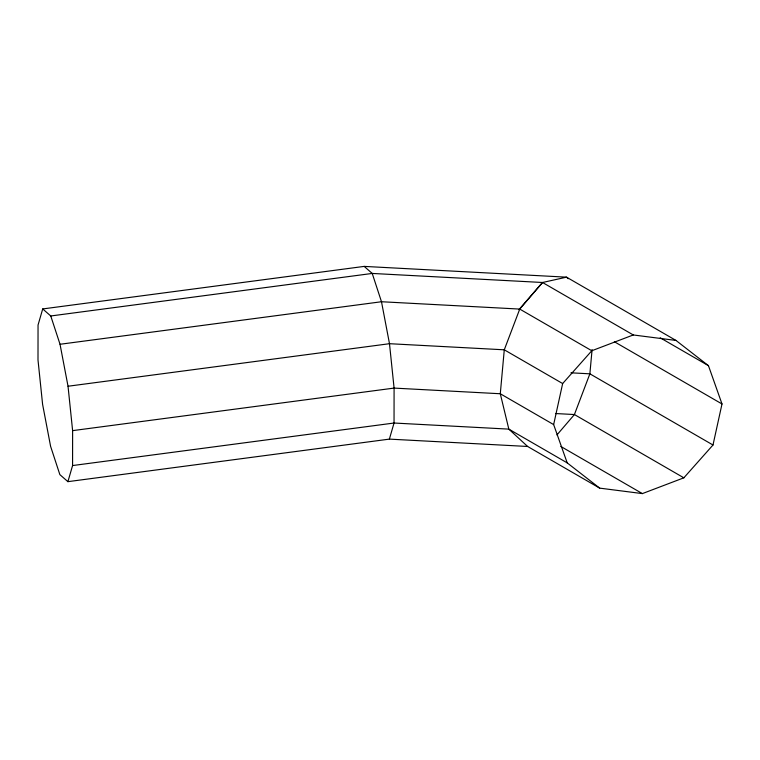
<?xml version="1.0" encoding="UTF-8"?>
<svg xmlns="http://www.w3.org/2000/svg" width="760" height="760" viewBox="0 0 760 760"><rect width="100%" height="100%" fill="white"/><g stroke="black" fill="none" stroke-linecap="round" stroke-linejoin="round"><path stroke-width="1.14" d="M67.906 481.659L72.58 465.557L72.618 430.635L68.029 386.241L60.03 344.27L50.758 315.979L42.712 308.94L38.047 325.033L38 359.964L42.598 404.358L50.597 446.329L59.859 474.62L67.906 481.659L389.376 439.118L527.62 446.471L599.678 488.129L642.371 493.601L683.848 477.822L712.994 445.008L722 403.969L708.453 365.683L675.972 340.433L566.533 277.162L364.183 266.399L42.712 308.94M592.087 349.543L589.874 373.825L574.417 414.542L556.947 434.929M599.678 488.129L567.207 462.878L553.65 424.593L562.656 383.553L591.803 350.749L633.279 334.96L675.972 340.433M389.376 439.118L394.041 423.026L394.088 388.094L389.49 343.7L381.491 301.739L372.229 273.438L364.183 266.399M568.242 278.74L566.533 277.162L542.526 282.492L519.745 309.082L504.279 349.809L500.289 393.747L508.829 429.124L527.62 446.471M518.957 309.624L542.526 282.492L633.279 334.96M50.758 315.979L372.229 273.438L542.526 282.492M60.03 344.27L381.491 301.739L519.745 309.082L591.803 350.749M68.029 386.241L389.49 343.7L504.279 349.809L562.656 383.553M72.618 430.635L394.088 388.094L500.289 393.747L553.65 424.593M72.58 465.557L394.041 423.026L508.829 429.124L567.207 462.878M570.959 372.818L589.874 373.825L712.994 445.008M555.484 413.535L574.417 414.542L683.848 477.822M660.231 337.81L708.453 365.683M614.375 341.743L722 403.969M560.804 446.443L642.371 493.601"/></g></svg>
